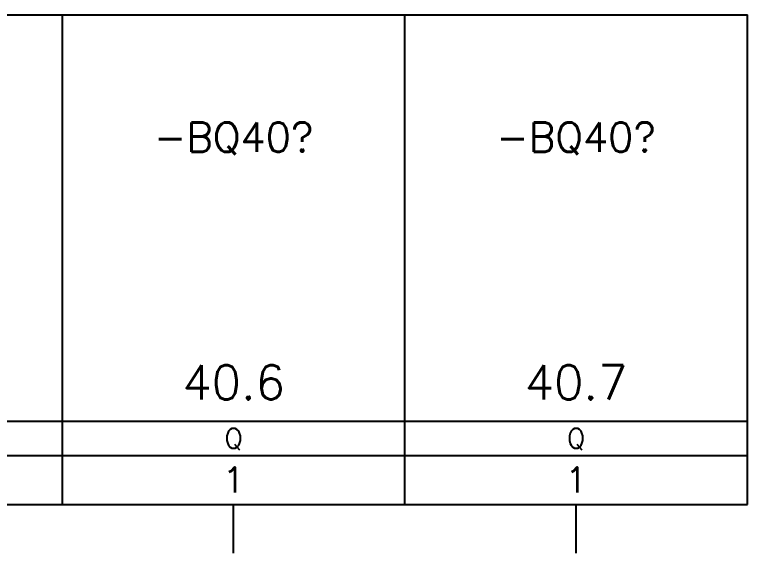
# Model space of a CAD drawing. Extents: x 0 to 420, y 0 to 297.
# Drawn here: x 82.6 to 157.5, y 90 to 145 of the extents above; entities that cross this region are included whole.
import ezdxf
from ezdxf.enums import TextEntityAlignment as Align

# ---------------------------------------------------------------- set-up
doc = ezdxf.new("R2010")
doc.units = 0
doc.header["$LTSCALE"] = 25
for name, color, linetype in [('ECS_LEV_SYM', 7, 'CONTINUOUS'), ('ECS_LEV_SYM_CPOINT', 7, 'CONTINUOUS'), ('ECS_LEV_SYM_DEVID', 7, 'CONTINUOUS'), ('ECS_LEV_SYM_GEO_SCM', 7, 'CONTINUOUS'), ('ECS_LEV_SYM_TEXT', 7, 'CONTINUOUS'), ('ECS_LEV_SYMCR', 7, 'CONTINUOUS')]:
    doc.layers.add(name, color=color, linetype=linetype)
doc.styles.add('ROMANS', font='ROMANS.SHX', dxfattribs={"oblique": 0.017453})
doc.styles.get("Standard").update_dxf_attribs({"font": 'romans.shx'})

# ---------------------------------------------------------------- blocks, each defined once
blk = doc.blocks.new('SEDLHL_1_SPSA')
at = {"layer": 'ECS_LEV_SYM_GEO_SCM', "color": 0, "linetype": 'Continuous'}
for p, q in [((-17.5, -45), (-17.5, 0)), ((-17.5, 0), (0, 0)), ((0, 0), (17.5, 0)), ((17.5, -45), (17.5, 0)), ((-17.5, -41.5), (17.5, -41.5)), ((-17.5, -45), (17.5, -45)), ((-17.5, -50), (-17.5, -45)), ((17.5, -50), (17.5, -45)), ((-17.5, -50), (17.5, -50)), ((0, -55), (0, -50))]:
    blk.add_line(p, q, dxfattribs=at)
at = {"layer": 'ECS_LEV_SYM_CPOINT', "linetype": 'Continuous', "style": 'ROMANS'}
blk.add_attdef('ECS_T_CPOINT_001', text='', height=2.5, dxfattribs=at).set_placement((0, -47.5), align=Align.MIDDLE_CENTER)
at = {"layer": 'ECS_LEV_SYM_DEVID', "linetype": 'Continuous', "style": 'ROMANS'}
for tag, p in [('ECS_T_DEVID_3', (0, -2.7)), ('ECS_T_DEVID_2', (0, -7.6)), ('ECS_T_DEVID_1', (0, -12.5))]:
    blk.add_attdef(tag, text='', height=3.5, dxfattribs=at).set_placement(p, align=Align.MIDDLE_CENTER)
at = {"layer": 'ECS_LEV_SYM_TEXT', "linetype": 'Continuous', "style": 'ROMANS'}
for tag, height, p in [('ECS_T_TEXT_2.0', 2.5, (0, -21.5)), ('ECS_T_TEXT_1.0', 2, (0, -43.25))]:
    blk.add_attdef(tag, text='', height=height, dxfattribs=at).set_placement(p, align=Align.MIDDLE_CENTER)
blk.add_attdef('ECS_T_TEXT_3.0', text='', height=3.5, dxfattribs=at).set_placement((0, -35.8), align=Align.TOP_CENTER)
at = {"layer": 'ECS_LEV_SYMCR', "color": 0, "linetype": 'Continuous', "style": 'ROMANS'}
for tag, p in [('ECS_T_CRC_TEXT_P', (0, -16.5)), ('ECS_T_CRC_TEXT_N', (0, -20.5))]:
    blk.add_attdef(tag, text='', height=2.5, dxfattribs=at).set_placement(p, align=Align.MIDDLE_CENTER)

msp = doc.modelspace()

# ---------------------------------------------------------------- block references
at = {"layer": 'ECS_LEV_SYM'}
ref = msp.add_blockref('SEDLHL_1_SPSA', (70, 145), dxfattribs=at)
ref.add_attrib('ECS_T_TEXT_3.0', '40.5', dxfattribs={"layer": 'ECS_LEV_SYM_TEXT', "linetype": 'Continuous', "height": 3.5, "style": 'ROMANS'}).set_placement((70, 109.2), align=Align.TOP_CENTER)
ref.add_attrib('ECS_T_TEXT_1.0', 'Q', dxfattribs={"layer": 'ECS_LEV_SYM_TEXT', "linetype": 'Continuous', "height": 2, "style": 'ROMANS'}).set_placement((70, 101.75), align=Align.MIDDLE_CENTER)
ref.add_attrib('ECS_T_CPOINT_001', '1', dxfattribs={"layer": 'ECS_LEV_SYM_CPOINT', "linetype": 'Continuous', "height": 2.6}).set_placement((70, 97.5), align=Align.MIDDLE_CENTER)
ref.add_attrib('ECS_T_DEVID_1', '-BQ40?', dxfattribs={"layer": 'ECS_LEV_SYM_DEVID', "linetype": 'Continuous', "height": 3}).set_placement((70, 132.5), align=Align.MIDDLE_CENTER)
ref = msp.add_blockref('SEDLHL_1_SPSA', (105, 145), dxfattribs=at)
ref.add_attrib('ECS_T_TEXT_3.0', '40.6', dxfattribs={"layer": 'ECS_LEV_SYM_TEXT', "linetype": 'Continuous', "height": 3.5, "style": 'ROMANS'}).set_placement((105, 109.2), align=Align.TOP_CENTER)
ref.add_attrib('ECS_T_TEXT_1.0', 'Q', dxfattribs={"layer": 'ECS_LEV_SYM_TEXT', "linetype": 'Continuous', "height": 2, "style": 'ROMANS'}).set_placement((105, 101.75), align=Align.MIDDLE_CENTER)
ref.add_attrib('ECS_T_CPOINT_001', '1', dxfattribs={"layer": 'ECS_LEV_SYM_CPOINT', "linetype": 'Continuous', "height": 2.6}).set_placement((105, 97.5), align=Align.MIDDLE_CENTER)
ref.add_attrib('ECS_T_DEVID_1', '-BQ40?', dxfattribs={"layer": 'ECS_LEV_SYM_DEVID', "linetype": 'Continuous', "height": 3}).set_placement((105, 132.5), align=Align.MIDDLE_CENTER)
ref = msp.add_blockref('SEDLHL_1_SPSA', (140, 145), dxfattribs=at)
ref.add_attrib('ECS_T_TEXT_3.0', '40.7', dxfattribs={"layer": 'ECS_LEV_SYM_TEXT', "linetype": 'Continuous', "height": 3.5, "style": 'ROMANS'}).set_placement((140, 109.2), align=Align.TOP_CENTER)
ref.add_attrib('ECS_T_TEXT_1.0', 'Q', dxfattribs={"layer": 'ECS_LEV_SYM_TEXT', "linetype": 'Continuous', "height": 2, "style": 'ROMANS'}).set_placement((140, 101.75), align=Align.MIDDLE_CENTER)
ref.add_attrib('ECS_T_CPOINT_001', '1', dxfattribs={"layer": 'ECS_LEV_SYM_CPOINT', "linetype": 'Continuous', "height": 2.6}).set_placement((140, 97.5), align=Align.MIDDLE_CENTER)
ref.add_attrib('ECS_T_DEVID_1', '-BQ40?', dxfattribs={"layer": 'ECS_LEV_SYM_DEVID', "linetype": 'Continuous', "height": 3}).set_placement((140, 132.5), align=Align.MIDDLE_CENTER)

doc.saveas('drawing.dxf')
